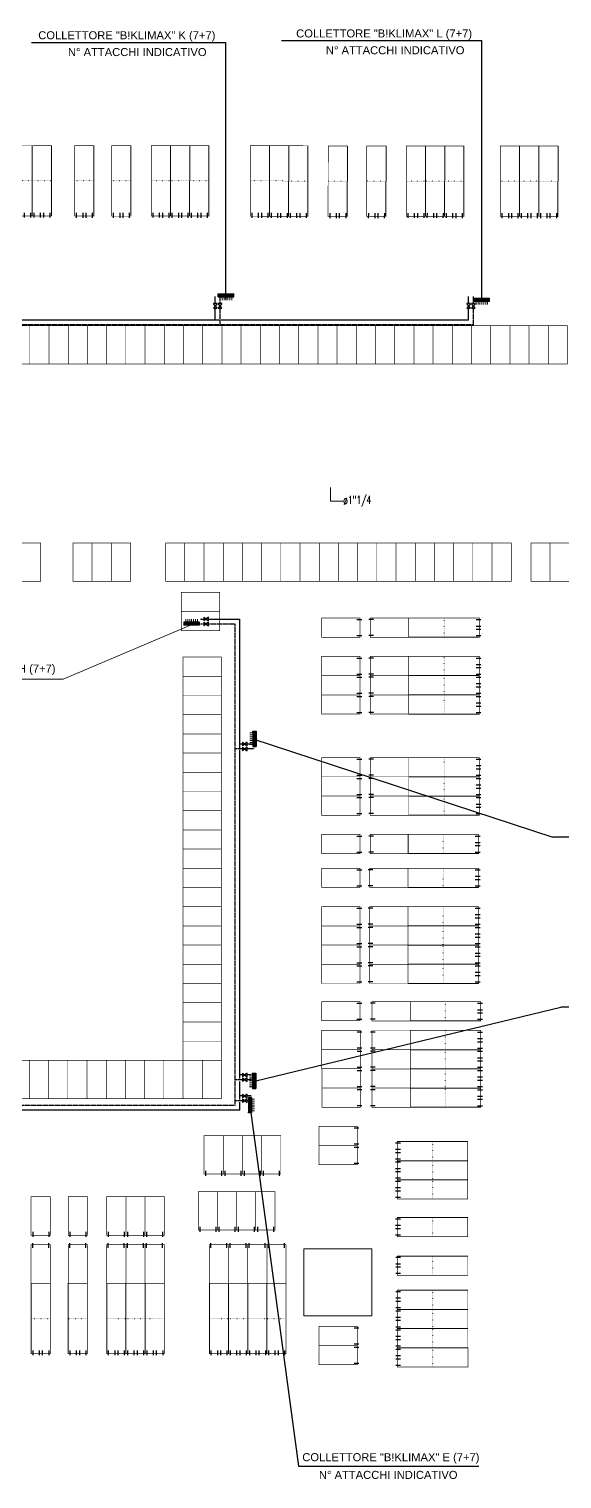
# Model space of a CAD drawing. Header units: millimetres. Extents: x 24747 to 137666, y -34589 to 43444.
# Drawn here: x 111188 to 112854, y -9052 to -4522 of the extents above; entities that cross this region are included whole.
import ezdxf

# ---------------------------------------------------------------- set-up
doc = ezdxf.new("R2010")
doc.units = ezdxf.units.MM
doc.header["$LTSCALE"] = 10
doc.linetypes.add('ACAD_ISO07W100', pattern=[3, 0, -3])
doc.linetypes.add('HIDDEN', pattern=[0.375, 0.25, -0.125])
for name, color, linetype in [('Collettori Maxi', 7, 'Continuous'), ('Idranti', 8, 'Continuous'), ('Pannelli', 7, 'Continuous'), ('TUBAZIONI', 6, 'Continuous')]:
    doc.layers.add(name, color=color, linetype=linetype)
doc.styles.add('ARIAL', font='arial.ttf')
doc.styles.add('ROMANS', font='romans')

# ---------------------------------------------------------------- blocks, each defined once
blk = doc.blocks.new('1200')
at = {"layer": 'Pannelli', "color": 4}
for p, q in [((0.05, 1.1), (0.05, 1.25)), ((0.55, 1.1), (0.55, 1.25))]:
    blk.add_line(p, q, dxfattribs=at)
at = {"layer": 'Pannelli', "linetype": 'ACAD_ISO07W100', "ltscale": 0.07}
blk.add_line((0.6, 0.6), (0, 0.6), dxfattribs=at)
at = {"layer": 'Pannelli', "color": 4, "const_width": 0.02}
blk.add_lwpolyline([(0, 1.2), (0, 0), (0.6, 0), (0.6, 1.2), (0, 1.2)], dxfattribs=at)
blk = doc.blocks.new('dddd')
at = {"layer": 'Pannelli', "color": 4}
for p, q in [((-164.9, 45.4, 0), (-179.9, 45.4, 0)), ((-164.9, 25.4, 0), (-179.9, 25.4, 0)), ((-164.9, 15.4, 0), (-179.9, 15.4, 0)), ((-164.9, -4.6, 0), (-179.9, -4.6, 0))]:
    blk.add_line(p, q, dxfattribs=at)
at = {"layer": 'Pannelli', "color": 4, "lineweight": 0}
blk.add_line((-174.9, 50.4, 0), (45.1, 50.4, 0), dxfattribs=at)
at = {"layer": 'Pannelli', "color": 4, "linetype": 'ACAD_ISO07W100', "ltscale": 0.07}
blk.add_line((-64.9, 50.4, 0), (-64.9, -9.6, 0), dxfattribs=at)
at = {"layer": 'Pannelli', "color": 4, "const_width": 2, "elevation": 0}
blk.add_lwpolyline([(-174.9, -9.6), (45.1, -9.6), (45.1, 50.4), (-174.9, 50.4), (-174.9, -9.6)], dxfattribs=at)
blk = doc.blocks.new('Coll maxi 7+7')
at = {"layer": 'Collettori Maxi'}
for color, points in [(5, [(0.48, 0), (0.48, -0.1), (0, -0.1)]), (1, [(0, 0), (0, -0.1), (0.48, 0)])]:
    blk.add_hatch(color=color, dxfattribs=at).paths.add_polyline_path(points)
for points in [[(0, 0), (0, -0.1), (0.48, 0), (0, 0)], [(0.48, 0), (0.48, -0.1), (0, -0.1), (0.48, 0)]]:
    blk.add_lwpolyline(points, dxfattribs=at)

msp = doc.modelspace()

# ---------------------------------------------------------------- linework, layer by layer
at = {"layer": 'Collettori Maxi'}
for p, q in [((111196.1218, -4563.82515, 0), (111803.86374, -4563.82515, 0)), ((111803.86374, -5366.39555, 0), (111803.86374, -4563.82515, 0)), ((111977.41803, -4558.08369, 0), (112603.48387, -4558.08369, 0)), ((112603.48387, -5362.76462, 0), (112603.48387, -4558.08369, 0)), ((111888.23113, -6739.42039, 0), (112825.60106, -7046.95856, 0)), ((113390.07047, -7046.95856, 0), (112825.60106, -7046.95856, 0)), ((111897.19923, -7808.49409, 0), (112849.70597, -7578.21121, 0)), ((113414.17538, -7578.21121, 0), (112849.70597, -7578.21121, 0)), ((111878.72524, -7883.84832, 0), (112030.54982, -9012.30703, 0)), ((112030.54982, -9012.30703, 0), (112594.36729, -9012.30703, 0))]:
    msp.add_line(p, q, dxfattribs=at)
at = {"layer": 'Collettori Maxi', "lineweight": 0}
for p, q in [((111295.31968, -6553.69188), (111692.65017, -6384.86916)), ((110698.37566, -6553.69188), (111295.31968, -6553.69188))]:
    msp.add_line(p, q, dxfattribs=at)
at = {"layer": 'Collettori Maxi', "color": 6, "const_width": 3.2002, "elevation": 0}
for points in [[(111785.86261, -5359.25422), (111785.86261, -5369.25485)], [(111791.86299, -5359.25422), (111791.86299, -5369.25485)], [(111797.86336, -5359.25422), (111797.86336, -5369.25485)], [(111803.86374, -5359.25422), (111803.86374, -5369.25485)], [(111809.86412, -5359.25422), (111809.86412, -5369.25485)], [(111815.8645, -5359.25422), (111815.8645, -5369.25485)], [(111821.86488, -5359.25422), (111821.86488, -5369.25485)], [(112585.48273, -5372.76525), (112585.48273, -5382.76588)], [(112591.48311, -5372.76525), (112591.48311, -5382.76588)], [(112597.48349, -5372.76525), (112597.48349, -5382.76588)], [(112603.48387, -5372.76525), (112603.48387, -5382.76588)], [(112609.48425, -5372.76525), (112609.48425, -5382.76588)], [(112615.48463, -5372.76525), (112615.48463, -5382.76588)], [(112621.48501, -5372.76525), (112621.48501, -5382.76588)], [(111678.47197, -6375.06203), (111678.47197, -6365.06139)], [(111684.47235, -6375.06203), (111684.47235, -6365.06139)], [(111690.47273, -6375.06203), (111690.47273, -6365.06139)], [(111696.47311, -6375.06203), (111696.47311, -6365.06139)], [(111702.47349, -6375.06203), (111702.47349, -6365.06139)], [(111708.47387, -6375.06203), (111708.47387, -6365.06139)], [(111714.47425, -6375.06203), (111714.47425, -6365.06139)], [(111888.23113, -6721.41925), (111878.23049, -6721.41925)], [(111888.23113, -6727.41963), (111878.23049, -6727.41963)], [(111888.23113, -6733.42001), (111878.23049, -6733.42001)], [(111888.23113, -6739.42039), (111878.23049, -6739.42039)], [(111888.23113, -6745.42077), (111878.23049, -6745.42077)], [(111888.23113, -6751.42115), (111878.23049, -6751.42115)], [(111888.23113, -6757.42153), (111878.23049, -6757.42153)], [(111887.19859, -7790.49295), (111877.19796, -7790.49295)], [(111887.19859, -7796.49333), (111877.19796, -7796.49333)], [(111887.19859, -7802.49371), (111877.19796, -7802.49371)], [(111887.19859, -7808.49409), (111877.19796, -7808.49409)], [(111887.19859, -7814.49447), (111877.19796, -7814.49447)], [(111887.19859, -7820.49484), (111877.19796, -7820.49484)], [(111887.19859, -7826.49522), (111877.19796, -7826.49522)], [(111883.72555, -7865.84718), (111893.72619, -7865.84718)], [(111883.72555, -7871.84756), (111893.72619, -7871.84756)], [(111883.72555, -7877.84794), (111893.72619, -7877.84794)], [(111883.72555, -7883.84832), (111893.72619, -7883.84832)], [(111883.72555, -7889.8487), (111893.72619, -7889.8487)], [(111883.72555, -7895.84908), (111893.72619, -7895.84908)], [(111883.72555, -7901.84946), (111893.72619, -7901.84946)]]:
    msp.add_lwpolyline(points, dxfattribs=at)
at = {"layer": 'Idranti', "lineweight": 0, "elevation": 0}
msp.add_lwpolyline([(112046.86281, -8332.66665), (112259.83564, -8332.66665), (112259.83564, -8542.65951), (112046.86281, -8542.65951)], close=True, dxfattribs=at)
at = {"layer": 'Pannelli', "color": 2, "const_width": 2, "elevation": 0}
for points in [[(111130.91069, -5448.91463), (111130.91069, -5568.91463), (111190.91069, -5568.91463), (111190.91069, -5448.91463)], [(111190.91069, -5448.91463), (111190.91069, -5568.91463), (111250.91069, -5568.91463), (111250.91069, -5448.91463)], [(111250.91069, -5448.91463), (111250.91069, -5568.91463), (111310.91069, -5568.91463), (111310.91069, -5448.91463)], [(111310.91069, -5448.91463), (111310.91069, -5568.91463), (111370.91069, -5568.91463), (111370.91069, -5448.91463)], [(111370.91069, -5448.91463), (111370.91069, -5568.91463), (111430.91069, -5568.91463), (111430.91069, -5448.91463)], [(111430.91069, -5448.91463), (111430.91069, -5568.91463), (111490.91069, -5568.91463), (111490.91069, -5448.91463)], [(111490.91069, -5448.91463), (111490.91069, -5568.91463), (111550.91069, -5568.91463), (111550.91069, -5448.91463)], [(111550.91069, -5448.91463), (111550.91069, -5568.91463), (111610.91069, -5568.91463), (111610.91069, -5448.91463)], [(111610.91069, -5448.91463), (111610.91069, -5568.91463), (111670.91069, -5568.91463), (111670.91069, -5448.91463)], [(111670.91069, -5448.91463), (111670.91069, -5568.91463), (111730.91069, -5568.91463), (111730.91069, -5448.91463)], [(111730.91069, -5448.91463), (111730.91069, -5568.91463), (111790.91069, -5568.91463), (111790.91069, -5448.91463)], [(111790.91069, -5448.91463), (111790.91069, -5568.91463), (111850.91069, -5568.91463), (111850.91069, -5448.91463)], [(111850.91069, -5448.91463), (111850.91069, -5568.91463), (111910.91069, -5568.91463), (111910.91069, -5448.91463)], [(111910.91069, -5448.91463), (111910.91069, -5568.91463), (111970.91069, -5568.91463), (111970.91069, -5448.91463)], [(111970.91069, -5448.91463), (111970.91069, -5568.91463), (112030.91069, -5568.91463), (112030.91069, -5448.91463)], [(112030.91069, -5448.91463), (112030.91069, -5568.91463), (112090.91069, -5568.91463), (112090.91069, -5448.91463)], [(112090.91069, -5448.91463), (112090.91069, -5568.91463), (112150.91069, -5568.91463), (112150.91069, -5448.91463)], [(112150.91069, -5448.91463), (112150.91069, -5568.91463), (112210.91069, -5568.91463), (112210.91069, -5448.91463)], [(112210.91069, -5448.91463), (112210.91069, -5568.91463), (112270.91069, -5568.91463), (112270.91069, -5448.91463)], [(112270.91069, -5448.91463), (112270.91069, -5568.91463), (112330.91069, -5568.91463), (112330.91069, -5448.91463)], [(112330.91069, -5448.91463), (112330.91069, -5568.91463), (112390.91069, -5568.91463), (112390.91069, -5448.91463)], [(112390.91069, -5448.91463), (112390.91069, -5568.91463), (112450.91069, -5568.91463), (112450.91069, -5448.91463)], [(112450.91069, -5448.91463), (112450.91069, -5568.91463), (112510.91069, -5568.91463), (112510.91069, -5448.91463)], [(112510.91069, -5448.91463), (112510.91069, -5568.91463), (112570.91069, -5568.91463), (112570.91069, -5448.91463)], [(112570.91069, -5448.91463), (112570.91069, -5568.91463), (112630.91069, -5568.91463), (112630.91069, -5448.91463)], [(112630.91069, -5448.91463), (112630.91069, -5568.91463), (112690.91069, -5568.91463), (112690.91069, -5448.91463)], [(112690.91069, -5448.91463), (112690.91069, -5568.91463), (112750.91069, -5568.91463), (112750.91069, -5448.91463)], [(112750.91069, -5448.91463), (112750.91069, -5568.91463), (112810.91069, -5568.91463), (112810.91069, -5448.91463)], [(112810.91069, -5448.91463), (112810.91069, -5568.91463), (112870.91069, -5568.91463), (112870.91069, -5448.91463)], [(111164.97288, -6127.61664), (111164.97288, -6247.61664), (111224.97288, -6247.61664), (111224.97288, -6127.61664)], [(111325.57128, -6127.61664), (111325.57128, -6247.61664), (111385.57128, -6247.61664), (111385.57128, -6127.61664)], [(111385.57128, -6127.61664), (111385.57128, -6247.61664), (111445.57128, -6247.61664), (111445.57128, -6127.61664)], [(111445.57128, -6127.61664), (111445.57128, -6247.61664), (111505.57128, -6247.61664), (111505.57128, -6127.61664)], [(111615.18879, -6127.61664), (111615.18879, -6247.61664), (111675.18879, -6247.61664), (111675.18879, -6127.61664)], [(111675.18879, -6127.61664), (111675.18879, -6247.61664), (111735.18879, -6247.61664), (111735.18879, -6127.61664)], [(111735.18879, -6127.61664), (111735.18879, -6247.61664), (111795.18879, -6247.61664), (111795.18879, -6127.61664)], [(111795.18879, -6127.61664), (111795.18879, -6247.61664), (111855.18879, -6247.61664), (111855.18879, -6127.61664)], [(111855.18879, -6127.61664), (111855.18879, -6247.61664), (111915.18879, -6247.61664), (111915.18879, -6127.61664)], [(111915.18879, -6127.61664), (111915.18879, -6247.61664), (111975.18879, -6247.61664), (111975.18879, -6127.61664)], [(111975.18879, -6127.61664), (111975.18879, -6247.61664), (112035.18879, -6247.61664), (112035.18879, -6127.61664)], [(112035.18879, -6127.61664), (112035.18879, -6247.61664), (112095.18879, -6247.61664), (112095.18879, -6127.61664)], [(112095.18879, -6127.61664), (112095.18879, -6247.61664), (112155.18879, -6247.61664), (112155.18879, -6127.61664)], [(112155.18879, -6127.61664), (112155.18879, -6247.61664), (112215.18879, -6247.61664), (112215.18879, -6127.61664)], [(112215.18879, -6127.61664), (112215.18879, -6247.61664), (112275.18879, -6247.61664), (112275.18879, -6127.61664)], [(112275.18879, -6127.61664), (112275.18879, -6247.61664), (112335.18879, -6247.61664), (112335.18879, -6127.61664)], [(112335.18879, -6127.61664), (112335.18879, -6247.61664), (112395.18879, -6247.61664), (112395.18879, -6127.61664)], [(112395.18879, -6127.61664), (112395.18879, -6247.61664), (112455.18879, -6247.61664), (112455.18879, -6127.61664)], [(112455.18879, -6127.61664), (112455.18879, -6247.61664), (112515.18879, -6247.61664), (112515.18879, -6127.61664)], [(112515.18879, -6127.61664), (112515.18879, -6247.61664), (112575.18879, -6247.61664), (112575.18879, -6127.61664)], [(112575.18879, -6127.61664), (112575.18879, -6247.61664), (112635.18879, -6247.61664), (112635.18879, -6127.61664)], [(112635.18879, -6127.61664), (112635.18879, -6247.61664), (112695.18879, -6247.61664), (112695.18879, -6127.61664)], [(112756.60735, -6127.61664), (112756.60735, -6247.61664), (112816.60735, -6247.61664), (112816.60735, -6127.61664)], [(112816.60735, -6127.61664), (112816.60735, -6247.61664), (112876.60735, -6247.61664), (112876.60735, -6127.61664)], [(111663.84874, -6341.69831), (111783.84874, -6341.69831), (111783.84874, -6281.69831), (111663.84874, -6281.69831)], [(111663.84874, -6401.69831), (111783.84874, -6401.69831), (111783.84874, -6341.69831), (111663.84874, -6341.69831)], [(111669.63943, -6544.32027), (111789.63943, -6544.32027), (111789.63943, -6484.32027), (111669.63943, -6484.32027)], [(111669.63943, -6604.32027), (111789.63943, -6604.32027), (111789.63943, -6544.32027), (111669.63943, -6544.32027)], [(111669.63943, -6664.32027), (111789.63943, -6664.32027), (111789.63943, -6604.32027), (111669.63943, -6604.32027)], [(111669.63943, -6724.32027), (111789.63943, -6724.32027), (111789.63943, -6664.32027), (111669.63943, -6664.32027)], [(111669.63943, -6784.32027), (111789.63943, -6784.32027), (111789.63943, -6724.32027), (111669.63943, -6724.32027)], [(111669.63943, -6844.32027), (111789.63943, -6844.32027), (111789.63943, -6784.32027), (111669.63943, -6784.32027)], [(111669.63943, -6904.32027), (111789.63943, -6904.32027), (111789.63943, -6844.32027), (111669.63943, -6844.32027)], [(111669.63943, -6964.32027), (111789.63943, -6964.32027), (111789.63943, -6904.32027), (111669.63943, -6904.32027)], [(111669.63943, -7024.32027), (111789.63943, -7024.32027), (111789.63943, -6964.32027), (111669.63943, -6964.32027)], [(111669.63943, -7084.32027), (111789.63943, -7084.32027), (111789.63943, -7024.32027), (111669.63943, -7024.32027)], [(111669.63943, -7144.32027), (111789.63943, -7144.32027), (111789.63943, -7084.32027), (111669.63943, -7084.32027)], [(111669.63943, -7204.32027), (111789.63943, -7204.32027), (111789.63943, -7144.32027), (111669.63943, -7144.32027)], [(111669.63943, -7264.32027), (111789.63943, -7264.32027), (111789.63943, -7204.32027), (111669.63943, -7204.32027)], [(111669.63943, -7324.32027), (111789.63943, -7324.32027), (111789.63943, -7264.32027), (111669.63943, -7264.32027)], [(111669.63943, -7384.32027), (111789.63943, -7384.32027), (111789.63943, -7324.32027), (111669.63943, -7324.32027)], [(111669.63943, -7444.32027), (111789.63943, -7444.32027), (111789.63943, -7384.32027), (111669.63943, -7384.32027)], [(111669.63943, -7504.32027), (111789.63943, -7504.32027), (111789.63943, -7444.32027), (111669.63943, -7444.32027)], [(111669.63943, -7564.32027), (111789.63943, -7564.32027), (111789.63943, -7504.32027), (111669.63943, -7504.32027)], [(111669.63943, -7624.32027), (111789.63943, -7624.32027), (111789.63943, -7564.32027), (111669.63943, -7564.32027)], [(111669.63943, -7684.32027), (111789.63943, -7684.32027), (111789.63943, -7624.32027), (111669.63943, -7624.32027)], [(111669.63943, -7744.32027), (111789.63943, -7744.32027), (111789.63943, -7684.32027), (111669.63943, -7684.32027)], [(111129.63943, -7744.32027), (111129.63943, -7864.32027), (111189.63943, -7864.32027), (111189.63943, -7744.32027)], [(111189.63943, -7744.32027), (111189.63943, -7864.32027), (111249.63943, -7864.32027), (111249.63943, -7744.32027)], [(111249.63943, -7744.32027), (111249.63943, -7864.32027), (111309.63943, -7864.32027), (111309.63943, -7744.32027)], [(111309.63943, -7744.32027), (111309.63943, -7864.32027), (111369.63943, -7864.32027), (111369.63943, -7744.32027)], [(111369.63943, -7744.32027), (111369.63943, -7864.32027), (111429.63943, -7864.32027), (111429.63943, -7744.32027)], [(111429.63943, -7744.32027), (111429.63943, -7864.32027), (111489.63943, -7864.32027), (111489.63943, -7744.32027)], [(111489.63943, -7744.32027), (111489.63943, -7864.32027), (111549.63943, -7864.32027), (111549.63943, -7744.32027)], [(111549.63943, -7744.32027), (111549.63943, -7864.32027), (111609.63943, -7864.32027), (111609.63943, -7744.32027)], [(111609.63943, -7744.32027), (111609.63943, -7864.32027), (111669.63943, -7864.32027), (111669.63943, -7744.32027)], [(111669.63943, -7744.32027), (111669.63943, -7864.32027), (111729.63943, -7864.32027), (111729.63943, -7744.32027)], [(111729.63943, -7744.32027), (111729.63943, -7864.32027), (111789.63943, -7864.32027), (111789.63943, -7744.32027)]]:
    msp.add_lwpolyline(points, close=True, dxfattribs=at)
at = {"layer": 'TUBAZIONI', "color": 7}
for p, q in [((111776.1627, -5379.29526, 0), (111764.9127, -5394.29526, 0)), ((111776.1627, -5394.29526, 0), (111764.9127, -5379.29526, 0)), ((111791.1627, -5379.29526, 0), (111779.9127, -5394.29526, 0)), ((111791.1627, -5394.29526, 0), (111779.9127, -5379.29526, 0)), ((112567.46442, -5379.29526, 0), (112556.21442, -5394.29526, 0)), ((112567.46442, -5394.29526, 0), (112556.21442, -5379.29526, 0)), ((112582.46442, -5379.29526, 0), (112571.21442, -5394.29526, 0)), ((112582.46442, -5394.29526, 0), (112571.21442, -5379.29526, 0)), ((111734.65509, -6359.9678, 0), (111749.65509, -6371.2178, 0)), ((111749.65509, -6359.9678, 0), (111734.65509, -6371.2178, 0)), ((111734.65509, -6374.9678, 0), (111749.65509, -6386.2178, 0)), ((111749.65509, -6374.9678, 0), (111734.65509, -6386.2178, 0)), ((111855.19901, -6750.57281, 0), (111870.19901, -6761.82281, 0)), ((111870.19901, -6750.57281, 0), (111855.19901, -6761.82281, 0)), ((111855.19901, -6765.57281, 0), (111870.19901, -6776.82281, 0)), ((111870.19901, -6765.57281, 0), (111855.19901, -6776.82281, 0)), ((111855.19901, -7784.29363, 0), (111870.19901, -7795.54363, 0)), ((111870.19901, -7784.29363, 0), (111855.19901, -7795.54363, 0)), ((111855.19901, -7799.29363, 0), (111870.19901, -7810.54363, 0)), ((111870.19901, -7799.29363, 0), (111855.19901, -7810.54363, 0)), ((111855.19901, -7849.85756, 0), (111870.19901, -7861.10756, 0)), ((111870.19901, -7849.85756, 0), (111855.19901, -7861.10756, 0)), ((111855.19901, -7864.85756, 0), (111870.19901, -7876.10756, 0)), ((111870.19901, -7864.85756, 0), (111855.19901, -7876.10756, 0))]:
    msp.add_line(p, q, dxfattribs=at)
at = {"layer": 'TUBAZIONI'}
for p, q in [((111783.14319, -5431.70476, 0), (110942.08032, -5431.70476, 0)), ((111770.5377, -5431.70476, 0), (111770.5377, -5394.29526, 0)), ((112561.83942, -5431.70476, 0), (111788.75514, -5431.70476, 0)), ((112561.83942, -5431.70476, 0), (112561.83942, -5394.29526, 0)), ((111724.66745, -6365.5928, 0), (111734.65509, -6365.5928, 0)), ((111749.65509, -6365.5928, 0), (111847.47933, -6365.5928, 0)), ((111855.19901, -6756.19781, 0), (111847.47933, -6756.19781, 0)), ((111891.86468, -6756.19781, 0), (111870.19901, -6756.19781, 0)), ((111855.19901, -7789.91863, 0), (111847.47933, -7789.91863, 0)), ((111882.2154, -7789.91863, 0), (111870.19901, -7789.91863, 0)), ((111855.19901, -7855.48256, 0), (111847.47933, -7855.48256, 0)), ((111882.2154, -7855.48256, 0), (111870.19901, -7855.48256, 0))]:
    msp.add_line(p, q, dxfattribs=at)
at = {"layer": 'TUBAZIONI', "linetype": 'HIDDEN'}
for p, q in [((111785.5377, -5446.70476, 0), (111785.5377, -5394.29526, 0)), ((112576.83942, -5446.70476, 0), (112576.83942, -5394.29526, 0)), ((112576.83942, -5446.70476, 0), (109565.30201, -5446.70476, 0)), ((111724.66745, -6380.5928, 0), (111734.65509, -6380.5928, 0)), ((111749.65509, -6380.5928, 0), (111832.47933, -6380.5928, 0)), ((111855.19901, -6771.19781, 0), (111832.47933, -6771.19781, 0)), ((111891.86468, -6771.19781, 0), (111870.19901, -6771.19781, 0)), ((111855.19901, -7804.91863, 0), (111832.47933, -7804.91863, 0)), ((111882.2154, -7804.91863, 0), (111870.19901, -7804.91863, 0)), ((111855.19901, -7870.48256, 0), (111832.47933, -7870.48256, 0)), ((111882.2154, -7870.48256, 0), (111870.19901, -7870.48256, 0))]:
    msp.add_line(p, q, dxfattribs=at)
at = {"layer": 'TUBAZIONI', "color": 1, "lineweight": 0}
for p, q in [((112130.33348, -5996.70946, 0), (112130.33348, -5954.92447, 0)), ((112169.18102, -5996.70946, 0), (112130.33348, -5996.70946, 0))]:
    msp.add_line(p, q, dxfattribs=at)
at = {"layer": 'TUBAZIONI', "color": 7, "elevation": 0}
for points in [[(111776.1627, -5379.29526), (111764.9127, -5379.29526)], [(111791.1627, -5379.29526), (111779.9127, -5379.29526)], [(112567.46442, -5379.29526), (112556.21442, -5379.29526)], [(112582.46442, -5379.29526), (112571.21442, -5379.29526)], [(111764.9127, -5394.29526), (111776.1627, -5394.29526)], [(111779.9127, -5394.29526), (111791.1627, -5394.29526)], [(112556.21442, -5394.29526), (112567.46442, -5394.29526)], [(112571.21442, -5394.29526), (112582.46442, -5394.29526)], [(111734.65509, -6359.9678), (111734.65509, -6371.2178)], [(111734.65509, -6374.9678), (111734.65509, -6386.2178)], [(111749.65509, -6371.2178), (111749.65509, -6359.9678)], [(111749.65509, -6386.2178), (111749.65509, -6374.9678)], [(111855.19901, -6750.57281), (111855.19901, -6761.82281)], [(111855.19901, -6765.57281), (111855.19901, -6776.82281)], [(111870.19901, -6761.82281), (111870.19901, -6750.57281)], [(111870.19901, -6776.82281), (111870.19901, -6765.57281)], [(111855.19901, -7784.29363), (111855.19901, -7795.54363)], [(111870.19901, -7795.54363), (111870.19901, -7784.29363)], [(111855.19901, -7799.29363), (111855.19901, -7810.54363)], [(111870.19901, -7810.54363), (111870.19901, -7799.29363)], [(111855.19901, -7849.85756), (111855.19901, -7861.10756)], [(111855.19901, -7864.85756), (111855.19901, -7876.10756)], [(111870.19901, -7861.10756), (111870.19901, -7849.85756)], [(111870.19901, -7876.10756), (111870.19901, -7864.85756)]]:
    msp.add_lwpolyline(points, dxfattribs=at)
at = {"layer": 'TUBAZIONI', "elevation": 0}
for points in [[(111770.5377, -5379.29526), (111770.5377, -5357.49221)], [(112561.83942, -5379.29526), (112561.83942, -5357.49221)], [(111847.47933, -6768.60118), (111847.47933, -6365.5928)], [(111847.47933, -7425.4618), (111847.47933, -6774.46822)], [(111847.47933, -7801.15694), (111847.47933, -7425.4618)], [(111847.47933, -7866.73121), (111847.47933, -7810.26218)], [(111847.47933, -7900.3698), (111847.47933, -7875.12751)], [(111847.47933, -7900.3698), (110863.23561, -7900.3698)]]:
    msp.add_lwpolyline(points, dxfattribs=at)
at = {"layer": 'TUBAZIONI', "linetype": 'HIDDEN', "elevation": 0}
for points in [[(111785.5377, -5379.29526), (111785.5377, -5357.57682)], [(112576.83942, -5379.29526), (112576.83942, -5357.57682)], [(111832.47933, -7885.3698), (111832.47933, -6380.5928)], [(111832.47933, -7885.3698), (109683.85647, -7885.3698)]]:
    msp.add_lwpolyline(points, dxfattribs=at)

# ---------------------------------------------------------------- block references
at = {"layer": 'Collettori Maxi', "yscale": 100.0063257411093, "zscale": 100.0063257411093}
for p, xscale, rotation in [((111827.86526, -5359.25422, 0), 100.0063257411093, 180), ((112627.48539, -5372.76525, 0), 100.0063257411093, 180), ((111888.23113, -6763.42191, 0), 100.0063257411093, 89.99999999999999), ((111887.19859, -7832.4956, 0), 100.0063257411093, 89.99999999999999), ((111883.72555, -7907.84983, 0), -100.0063257411093, 270)]:
    msp.add_blockref('Coll maxi 7+7', p, dxfattribs=dict(at, xscale=xscale, rotation=rotation))
at = {"layer": 'Collettori Maxi', "xscale": 100.0063257411093, "yscale": 100.0063257411093, "zscale": 100.0063257411093}
msp.add_blockref('Coll maxi 7+7', (111672.47159, -6375.06203, 0), dxfattribs=at)
at = {"layer": 'Pannelli', "lineweight": 0, "xscale": -1, "rotation": 269.9347887577831}
for p in [(111147.93527, -4931.04651, 0), (111207.95004, -4931.12965, 0), (111340.79955, -4931.7044, 0), (111456.54594, -4931.83614, 0), (111579.89484, -4931.52331, 0), (111639.89479, -4931.60643, 0), (111699.89473, -4931.68955, 0), (111889.41759, -4931.8756, 0), (111949.41754, -4931.95872, 0), (112009.41748, -4932.04184, 0), (112132.77663, -4932.60579, 0), (112253.44224, -4932.74313, 0), (112376.76148, -4932.43026, 0), (112436.76142, -4932.51338, 0), (112496.76136, -4932.5965, 0), (112671.00326, -4932.76516, 0), (112731.0032, -4932.84828, 0), (112791.00314, -4932.9314, 0)]:
    msp.add_blockref('dddd', p, dxfattribs=at)
at = {"layer": 'Pannelli', "yscale": 100.0063257411093, "zscale": 100.0063257411093}
for p, xscale, rotation in [((112103.00162, -6422.3959, 0), -100.0063257411093, 270), ((112375.16023, -6422.3959, 0), 100.0063257411093, 90.00000000000001), ((112102.97409, -6542.4035, 0), -100.0063257411093, 270), ((112375.18776, -6542.4035, 0), 100.0063257411093, 90.00000000000001), ((112102.97409, -6602.40729, 0), -100.0063257411093, 270), ((112375.18776, -6602.40729, 0), 100.0063257411093, 90.00000000000001), ((112102.97412, -6662.41109, 0), -100.0063257411093, 270), ((112375.18774, -6662.41109, 0), 100.0063257411093, 90.00000000000001), ((112102.97412, -6798.4296, 0), 100.0063257411093, 270), ((112375.18774, -6798.4296, 0), -100.0063257411093, 90), ((112102.97409, -6858.43339, 0), 100.0063257411093, 270), ((112375.18776, -6858.43339, 0), -100.0063257411093, 90), ((112102.97409, -6918.43719, 0), 100.0063257411093, 270), ((112375.18776, -6918.43719, 0), -100.0063257411093, 90), ((112103.00162, -7038.44478, 0), 100.0063257411093, 270), ((112375.16023, -7038.44478, 0), -100.0063257411093, 90), ((112102.97358, -7204.09213, 0), -100.0063257411093, 270), ((112372.99066, -7204.09213, 0), 100.0063257411093, 90.00000000000001), ((112102.97358, -7324.09972, 0), -100.0063257411093, 270), ((112372.99066, -7324.09972, 0), 100.0063257411093, 90.00000000000001), ((112102.97358, -7384.10352, 0), -100.0063257411093, 270), ((112372.99066, -7384.10352, 0), 100.0063257411093, 90.00000000000001), ((112102.97358, -7444.10732, 0), -100.0063257411093, 270), ((112372.99066, -7444.10732, 0), 100.0063257411093, 90.00000000000001), ((112102.9736, -7504.11111, 0), -100.0063257411093, 270), ((112372.99063, -7504.11111, 0), 100.0063257411093, 90.00000000000001), ((112102.97358, -7620.54517, 0), -100.0063257411093, 270), ((112379.96065, -7620.94591, 0), 100.0063257411093, 90.00000000000001), ((112103.22308, -7710.55086, 0), -100.0063257411093, 270), ((112379.96065, -7710.9516, 0), 100.0063257411093, 90.00000000000001), ((112103.22311, -7770.55466, 0), -100.0063257411093, 270), ((112379.96065, -7770.95539, 0), 100.0063257411093, 90.00000000000001), ((112103.45962, -7830.55845, 0), -100.0063257411093, 270), ((112379.96065, -7830.95919, 0), 100.0063257411093, 90.00000000000001), ((112103.45965, -7890.56225, 0), -100.0063257411093, 270), ((112379.96065, -7890.96299, 0), 100.0063257411093, 90.00000000000001), ((112094.01569, -8010.38772, 0), -100.0063257411093, 270), ((111735.2294, -7979.69578, 0), -100.0063257411093, 180), ((111795.2332, -7979.69578, 0), -100.0063257411093, 180), ((111855.23699, -7979.69573, 0), -100.0063257411093, 180), ((111915.24079, -7979.69573, 0), -100.0063257411093, 180), ((112094.02043, -8070.39151, 0), -100.0063257411093, 270), ((111716.95136, -8154.50505, 0), -100.0063257411093, 180), ((111776.95516, -8154.50505, 0), -100.0063257411093, 180), ((111836.95895, -8154.505, 0), -100.0063257411093, 180), ((111896.96275, -8154.505, 0), -100.0063257411093, 180), ((111194.91351, -8170.50427, 0), -100.0063257411093, 180), ((111310.95873, -8170.50444, 0), -100.0063257411093, 180), ((111430.94959, -8170.50448, 0), -100.0063257411093, 180), ((111490.95338, -8170.50444, 0), -100.0063257411093, 180), ((111550.95718, -8170.50444, 0), -100.0063257411093, 180), ((112094.01569, -8635.26334, 0), -100.0063257411093, 270), ((112094.02043, -8695.26713, 0), -100.0063257411093, 270)]:
    msp.add_blockref('1200', p, dxfattribs=dict(at, xscale=xscale, rotation=rotation))
at = {"layer": 'Pannelli', "lineweight": 0}
for p, rotation in [((112420.24137, -6371.96308, 0), 180), ((112420.24137, -6491.97067, 0), 180), ((112420.2407, -6551.97447, 0), 180), ((112420.23844, -6611.97827, 0), 180), ((112420.26888, -6808.00057, 0), 180), ((112420.26821, -6868.00437, 0), 180), ((112420.26595, -6928.00816, 0), 180), ((112418.0718, -7048.01575, 0), 180), ((112418.0718, -7153.65931, 0), 180), ((112418.0718, -7273.6669, 0), 180), ((112418.07113, -7333.6707, 0), 180), ((112418.06887, -7393.67449, 0), 180), ((112418.06885, -7453.67829, 0), 180), ((112425.04179, -7570.51309, 0), 180), ((112425.03437, -7660.52068, 0), 180), ((112425.0337, -7720.52447, 0), 180), ((112425.03144, -7780.52827, 0), 180), ((112425.03144, -7840.53206, 0), 180), ((111245.34633, -8485.6024, 0), 89.99999999999999), ((111361.39155, -8485.60266, 0), 89.99999999999999), ((111481.39, -8485.61751, 0), 89.99999999999999), ((111541.39, -8485.61778, 0), 89.99999999999999), ((111601.39, -8485.60266, 0), 89.99999999999999), ((111802.20248, -8485.5952, 0), 89.99999999999999), ((111862.21197, -8485.60239, 0), 89.99999999999999), ((111922.21197, -8485.60266, 0), 89.99999999999999), ((111982.21197, -8485.58753, 0), 89.99999999999999)]:
    msp.add_blockref('dddd', p, dxfattribs=dict(at, rotation=rotation))
for p in [(112513.90799, -8048.19985, 0), (112513.92282, -8108.19985, 0), (112513.93765, -8168.19985, 0), (112513.89316, -8285.55735, 0), (112514.45793, -8406.00249, 0), (112514.45793, -8512.79021, 0), (112514.47277, -8572.80504, 0), (112514.4876, -8632.80503, 0), (112514.50243, -8692.80503, 0)]:
    msp.add_blockref('dddd', p, dxfattribs=at)
at = {"layer": 'Pannelli', "xscale": 100.0063257411093, "yscale": 100.0063257411093, "zscale": 100.0063257411093}
for p in [(111194.91351, -8440.52126, 0), (111310.95873, -8440.52152, 0), (111430.94959, -8440.52147, 0), (111490.95338, -8440.52152, 0), (111550.95718, -8440.52152, 0), (111751.77156, -8440.52147, 0), (111811.77535, -8440.52147, 0), (111871.77915, -8440.52152, 0), (111931.78294, -8440.52152, 0)]:
    msp.add_blockref('1200', p, dxfattribs=at)

# ---------------------------------------------------------------- texts
at = {"layer": 'Collettori Maxi', "style": 'ARIAL'}
for s, p in [('COLLETTORE "B!KLIMAX" K (7+7)', (111217.15443, -4554.07475, 0)), ('COLLETTORE "B!KLIMAX" L (7+7)', (112023.09507, -4548.3333, 0)), ('N° ATTACCHI INDICATIVO', (112116.02225, -4600.87794, 0)), ('N° ATTACCHI INDICATIVO', (111310.08161, -4606.6194, 0)), ('COLLETTORE "B!KLIMAX" H (7+7)', (110715.62707, -6532.70275, 0)), ('COLLETTORE "B!KLIMAX" E (7+7)', (112042.29087, -8996.57014, 0)), ('N° ATTACCHI INDICATIVO', (112094.28693, -9051.8801, 0))]:
    msp.add_text(s, height=25.0015814, dxfattribs=at).set_placement(p)
at = {"layer": 'TUBAZIONI', "color": 3, "style": 'ROMANS', "width": 0.7}
msp.add_text('ø1"1/4', height=25, dxfattribs=at).set_placement((112170.12508, -6005.97025, 0))

doc.saveas('drawing.dxf')
